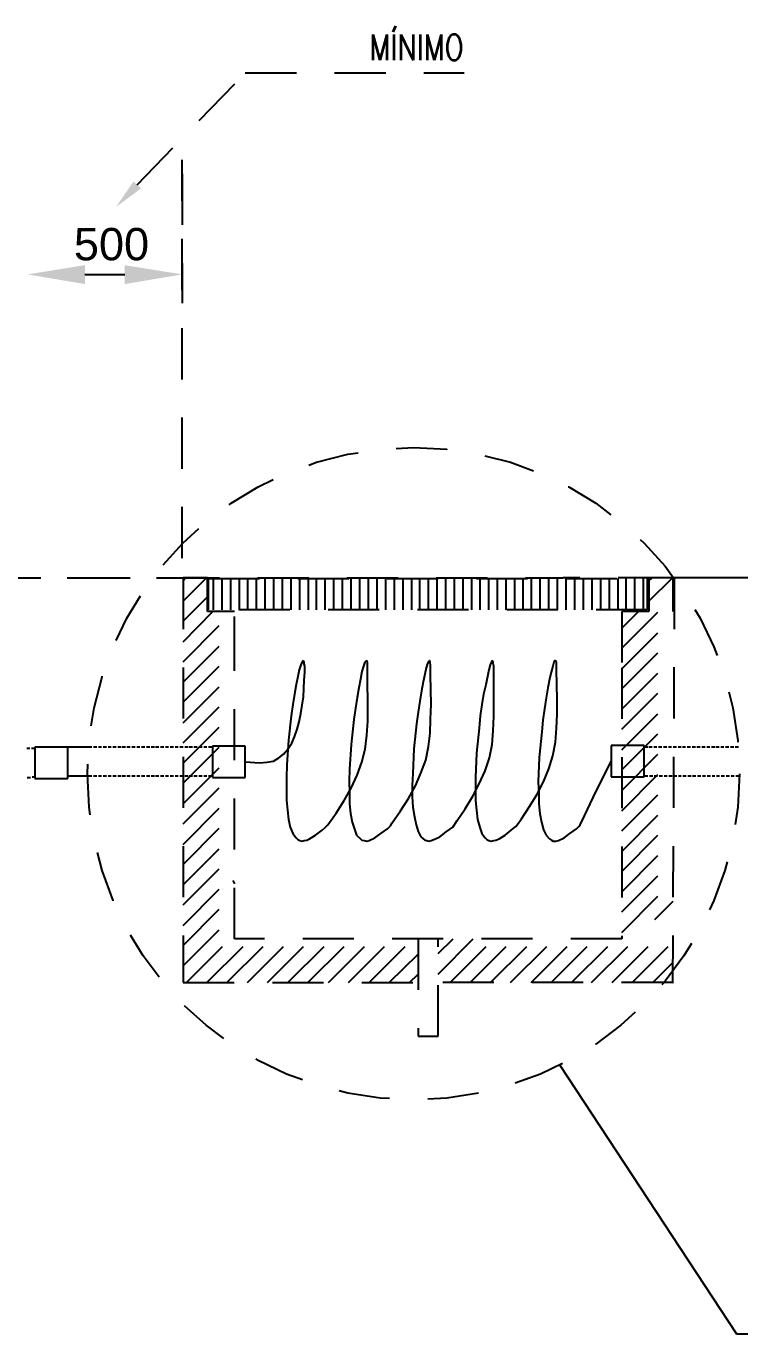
# Model space of a CAD drawing. Header units: metres. Extents: x 2999 to 3164, y 1641 to 1678.
# Drawn here: x 3129.2 to 3131.99, y 1657.52 to 1662.64 of the extents above; entities that cross this region are included whole.
import ezdxf

# ---------------------------------------------------------------- set-up
doc = ezdxf.new("R2010")
doc.units = ezdxf.units.M
doc.linetypes.add('CONTORNO_QUADRO_T', pattern=[0.35, 0.2, -0.15])
doc.linetypes.add('Contínuo', pattern=[0])
doc.layers.add('PDF28_Geometry', color=7, linetype='Continuous')
doc.layers.add('PDF29_Geometry', color=7, linetype='Continuous')
for name, color, linetype, true_color in [('PDF28_Solid Fills', 7, 'Continuous', 0x00a5dd), ('PDF28_Text', 30, 'Continuous', 0xff7f00), ('PDF8_Text', 30, 'Continuous', 0xff7f00)]:
    doc.layers.add(name, color=color, linetype=linetype, true_color=true_color)
doc.styles.add('PDF ArialMT', font='arial.ttf')
doc.styles.add('ROMANS', font='ROMANS.shx', dxfattribs={"width": 0.8, "height": 0.1})

msp = doc.modelspace()

# ---------------------------------------------------------------- linework, layer by layer
at = {"linetype": 'Contínuo'}
for p, q in [((3131.2861, 1658.5735), (3131.9783, 1657.5204)), ((3131.9783, 1657.5204), (3135.099, 1657.5204))]:
    msp.add_line(p, q, dxfattribs=at)
at = {"layer": 'PDF28_Geometry', "color": 150, "linetype": 'CONTORNO_QUADRO_T', "lineweight": 25, "true_color": 0x007fff}
for points in [[(3129.6307, 1662.0226), (3130.054, 1662.4607), (3130.9113, 1662.4607)], [(3129.4254, 1661.6712), (3129.582, 1661.6712)]]:
    msp.add_lwpolyline(points, dxfattribs=at)
at = {"layer": 'PDF28_Geometry', "linetype": 'CONTORNO_QUADRO_T', "lineweight": 25}
for points in [[(3129.8064, 1660.56), (3129.8064, 1662.12)], [(3129.8064, 1662.0649), (3129.8064, 1661.559)], [(3131.7304, 1660.3504), (3131.7304, 1660.4817), (3131.6352, 1660.4817), (3131.6352, 1660.3504), (3131.5293, 1660.3504), (3131.5293, 1660.1303), (3131.5293, 1659.0677), (3130.0117, 1659.0677), (3130.0117, 1660.1303), (3130.0117, 1660.3504), (3129.9059, 1660.3504), (3129.9059, 1660.4817), (3129.8106, 1660.4817), (3129.8106, 1658.8963), (3130.7314, 1658.8963)], [(3129.8106, 1660.4711), (3129.8212, 1660.4817)], [(3129.8106, 1660.3906), (3129.9016, 1660.4817)], [(3129.9291, 1660.3568), (3129.9291, 1660.4795)], [(3129.963, 1660.3568), (3129.963, 1660.4795)], [(3129.9969, 1660.3568), (3129.9969, 1660.4795)], [(3130.0307, 1660.3568), (3130.0307, 1660.4795)], [(3130.0646, 1660.3568), (3130.0646, 1660.4795)], [(3130.0985, 1660.3568), (3130.0985, 1660.4795)], [(3130.1323, 1660.3568), (3130.1323, 1660.4795)], [(3130.1662, 1660.3568), (3130.1662, 1660.4795)], [(3130.2001, 1660.3568), (3130.2001, 1660.4795)], [(3130.2339, 1660.3568), (3130.2339, 1660.4795)], [(3130.2678, 1660.3568), (3130.2678, 1660.4795)], [(3130.3017, 1660.3568), (3130.3017, 1660.4795)], [(3130.3334, 1660.3568), (3130.3334, 1660.4795)], [(3130.3673, 1660.3568), (3130.3673, 1660.4795)], [(3130.4012, 1660.3568), (3130.4012, 1660.4795)], [(3130.435, 1660.3568), (3130.435, 1660.4795)], [(3130.4689, 1660.3568), (3130.4689, 1660.4795)], [(3130.5028, 1660.3568), (3130.5028, 1660.4795)], [(3130.5366, 1660.3568), (3130.5366, 1660.4795)], [(3130.5705, 1660.3568), (3130.5705, 1660.4795)], [(3130.6044, 1660.3568), (3130.6044, 1660.4795)], [(3130.6382, 1660.3568), (3130.6382, 1660.4795)], [(3130.6721, 1660.3568), (3130.6721, 1660.4795)], [(3130.706, 1660.3568), (3130.706, 1660.4795)], [(3130.7377, 1660.3568), (3130.7377, 1660.4795)], [(3130.7716, 1660.3568), (3130.7716, 1660.4795)], [(3130.8054, 1660.3568), (3130.8054, 1660.4795)], [(3145.0521, 1660.4817), (3138.8884, 1660.4817), (3131.7346, 1660.4817), (3131.7283, 1658.8963), (3130.8097, 1658.8963)], [(3130.8393, 1660.3568), (3130.8393, 1660.4795)], [(3130.8732, 1660.3568), (3130.8732, 1660.4795)], [(3130.907, 1660.3568), (3130.907, 1660.4795)], [(3130.9409, 1660.3568), (3130.9409, 1660.4795)], [(3130.9748, 1660.3568), (3130.9748, 1660.4795)], [(3131.0086, 1660.3568), (3131.0086, 1660.4795)], [(3131.0425, 1660.3568), (3131.0425, 1660.4795)], [(3131.0764, 1660.3568), (3131.0764, 1660.4795)], [(3131.1102, 1660.3568), (3131.1102, 1660.4795)], [(3131.142, 1660.3568), (3131.142, 1660.4795)], [(3131.1758, 1660.3568), (3131.1758, 1660.4795)], [(3131.2097, 1660.3568), (3131.2097, 1660.4795)], [(3131.2436, 1660.3568), (3131.2436, 1660.4795)], [(3131.2774, 1660.3568), (3131.2774, 1660.4795)], [(3132.7649, 1660.4817), (3131.298, 1660.4817)], [(3131.3113, 1660.3568), (3131.3113, 1660.4795)], [(3131.3452, 1660.3568), (3131.3452, 1660.4795)], [(3131.379, 1660.3568), (3131.379, 1660.4795)], [(3131.4129, 1660.3568), (3131.4129, 1660.4795)], [(3131.4468, 1660.3568), (3131.4468, 1660.4795)], [(3131.4806, 1660.3568), (3131.4806, 1660.4795)], [(3131.5145, 1660.3568), (3131.5145, 1660.4795)], [(3131.5463, 1660.3568), (3131.5463, 1660.4795)], [(3131.5801, 1660.3568), (3131.5801, 1660.4795)], [(3131.614, 1660.3568), (3131.614, 1660.4795)], [(3131.6352, 1660.4711), (3131.6479, 1660.4817)], [(3131.6352, 1660.3906), (3131.7283, 1660.4817)], [(3129.8106, 1660.3123), (3129.9059, 1660.4076)], [(3131.5293, 1660.2065), (3131.7304, 1660.4076)], [(3129.8106, 1660.2319), (3129.927, 1660.3504)], [(3129.8106, 1660.1536), (3130.0075, 1660.3504)], [(3131.5293, 1660.2848), (3131.5949, 1660.3504)], [(3131.5293, 1660.1261), (3131.7304, 1660.3271)], [(3129.8106, 1660.0731), (3130.0117, 1660.2742)], [(3131.5293, 1660.0477), (3131.7304, 1660.2488)], [(3129.8106, 1659.9948), (3130.0117, 1660.1959)], [(3131.5293, 1659.9673), (3131.7304, 1660.1684)], [(3129.8106, 1659.9144), (3130.0117, 1660.1155)], [(3130.054, 1659.762), (3130.1112, 1659.7578), (3130.1387, 1659.7599), (3130.1641, 1659.7641), (3130.1853, 1659.7768), (3130.2043, 1659.7916), (3130.2212, 1659.8107), (3130.2361, 1659.834), (3130.2466, 1659.8594), (3130.2572, 1659.889), (3130.2657, 1659.9186), (3130.272, 1659.9504), (3130.2826, 1660.016), (3130.2847, 1660.0816), (3130.2869, 1660.1112), (3130.2869, 1660.1261), (3130.2869, 1660.1366), (3130.2847, 1660.1451), (3130.2847, 1660.1515), (3130.2826, 1660.1557), (3130.2805, 1660.1578), (3130.2784, 1660.1557), (3130.2763, 1660.1536), (3130.272, 1660.1409), (3130.2657, 1660.1218), (3130.2593, 1660.0964), (3130.253, 1660.0647), (3130.2466, 1660.0266), (3130.2403, 1659.9864), (3130.2339, 1659.9419), (3130.2234, 1659.8467), (3130.217, 1659.7493), (3130.2149, 1659.7006), (3130.2149, 1659.6541), (3130.2149, 1659.6117), (3130.2191, 1659.5715), (3130.2234, 1659.5355), (3130.2297, 1659.5059), (3130.2403, 1659.4805), (3130.253, 1659.4636), (3130.2593, 1659.4572), (3130.2678, 1659.453), (3130.2763, 1659.4509), (3130.2847, 1659.453), (3130.2953, 1659.4551), (3130.3059, 1659.4593), (3130.3292, 1659.4741), (3130.3546, 1659.4932), (3130.3673, 1659.5038), (3130.3779, 1659.5144), (3130.4096, 1659.5609), (3130.4414, 1659.6096), (3130.4689, 1659.6583), (3130.4922, 1659.7091), (3130.5112, 1659.7599), (3130.5239, 1659.8107), (3130.5303, 1659.8657), (3130.5345, 1659.9207), (3130.5345, 1659.9758), (3130.5324, 1660.0922), (3130.5324, 1660.1218), (3130.5324, 1660.1345), (3130.5324, 1660.143), (3130.5324, 1660.1515), (3130.5303, 1660.1557), (3130.5282, 1660.1578), (3130.526, 1660.1557), (3130.5218, 1660.1515), (3130.5176, 1660.1366), (3130.5112, 1660.1155), (3130.5049, 1660.0858), (3130.4985, 1660.052), (3130.4922, 1660.0139), (3130.4858, 1659.9715), (3130.4795, 1659.9271), (3130.4689, 1659.8297), (3130.4625, 1659.7324), (3130.4604, 1659.6858), (3130.4625, 1659.6392), (3130.4625, 1659.5969), (3130.4668, 1659.5588), (3130.4731, 1659.5249), (3130.4816, 1659.4974), (3130.4901, 1659.4741), (3130.5049, 1659.4593), (3130.5112, 1659.4551), (3130.5197, 1659.453), (3130.5303, 1659.4509), (3130.5387, 1659.453), (3130.562, 1659.4636), (3130.5853, 1659.4805), (3130.6107, 1659.4995), (3130.6234, 1659.5101), (3130.6298, 1659.5228), (3130.6615, 1659.5694), (3130.6933, 1659.6181), (3130.7208, 1659.6668), (3130.7419, 1659.7176), (3130.761, 1659.7684), (3130.7716, 1659.8213), (3130.7779, 1659.8742), (3130.78, 1659.9292), (3130.7822, 1659.9864), (3130.78, 1660.1028), (3130.78, 1660.1303), (3130.78, 1660.1409), (3130.7779, 1660.1493), (3130.7779, 1660.1536), (3130.7758, 1660.1578), (3130.7737, 1660.1578), (3130.7737, 1660.1557), (3130.7673, 1660.1472), (3130.7631, 1660.1303), (3130.7568, 1660.1049), (3130.7504, 1660.0753), (3130.7441, 1660.0393), (3130.7377, 1659.9991), (3130.7314, 1659.9567), (3130.725, 1659.9102), (3130.7144, 1659.8128), (3130.7102, 1659.7154), (3130.7081, 1659.6689), (3130.7081, 1659.6244), (3130.7102, 1659.5842), (3130.7165, 1659.5461), (3130.7229, 1659.5144), (3130.7314, 1659.489), (3130.7419, 1659.4678), (3130.7568, 1659.4551), (3130.7652, 1659.453), (3130.7737, 1659.4509), (3130.7822, 1659.453), (3130.7927, 1659.4572), (3130.816, 1659.4678), (3130.8414, 1659.4868), (3130.8668, 1659.5059), (3130.8838, 1659.5313), (3130.9155, 1659.5779), (3130.9451, 1659.6265), (3130.9705, 1659.6752), (3130.9938, 1659.726), (3131.0108, 1659.7768), (3131.0213, 1659.8297), (3131.0256, 1659.8827), (3131.0277, 1659.9398), (3131.0277, 1659.9948), (3131.0277, 1660.1112), (3131.0277, 1660.1261), (3131.0277, 1660.1366), (3131.0256, 1660.1472), (3131.0256, 1660.1536), (3131.0235, 1660.1557), (3131.0213, 1660.1578), (3131.0192, 1660.1536), (3131.0129, 1660.1409), (3131.0086, 1660.1218), (3131.0023, 1660.0964), (3130.9959, 1660.0626), (3130.9875, 1660.0266), (3130.9811, 1659.9864), (3130.9748, 1659.9419), (3130.9705, 1659.8932), (3130.96, 1659.7959), (3130.9557, 1659.7006), (3130.9557, 1659.6541), (3130.9557, 1659.6096), (3130.96, 1659.5715), (3130.9642, 1659.5355), (3130.9727, 1659.5038), (3130.9811, 1659.4805), (3130.9938, 1659.4636), (3131.0002, 1659.4572), (3131.0086, 1659.453), (3131.0171, 1659.4509), (3131.0277, 1659.453), (3131.0362, 1659.4551), (3131.0488, 1659.4593), (3131.0721, 1659.4741), (3131.0954, 1659.4932), (3131.1081, 1659.5038), (3131.1145, 1659.508), (3131.1187, 1659.5144), (3131.1356, 1659.5376), (3131.1674, 1659.5863), (3131.197, 1659.635), (3131.2224, 1659.6837), (3131.2436, 1659.7345), (3131.2584, 1659.7853), (3131.269, 1659.8382), (3131.2732, 1659.8932), (3131.2753, 1659.9483), (3131.2753, 1660.0054), (3131.2732, 1660.1218), (3131.2732, 1660.1345), (3131.2732, 1660.1451), (3131.2732, 1660.1515), (3131.2711, 1660.1557), (3131.269, 1660.1578), (3131.2669, 1660.1578), (3131.2647, 1660.1557), (3131.2626, 1660.1515), (3131.2584, 1660.1366), (3131.252, 1660.1134), (3131.2457, 1660.0858), (3131.2393, 1660.052), (3131.233, 1660.0118), (3131.2266, 1659.9694), (3131.2203, 1659.925), (3131.2161, 1659.8784), (3131.2055, 1659.7789), (3131.2012, 1659.6837), (3131.2034, 1659.6392), (3131.2034, 1659.5969), (3131.2076, 1659.5588), (3131.2139, 1659.5249), (3131.2224, 1659.4953), (3131.233, 1659.4741), (3131.2457, 1659.4593), (3131.2542, 1659.4551), (3131.2605, 1659.4509), (3131.2711, 1659.4509), (3131.2817, 1659.453), (3131.3028, 1659.4636), (3131.3261, 1659.4805), (3131.3515, 1659.4995), (3131.3579, 1659.5059), (3131.3621, 1659.508), (3131.3642, 1659.5101), (3131.3663, 1659.5144), (3131.3833, 1659.5503), (3131.4171, 1659.6223), (3131.487, 1659.7641)], [(3131.5293, 1659.889), (3131.7304, 1660.0901)], [(3129.8106, 1659.8361), (3130.0117, 1660.0372)], [(3131.5293, 1659.8086), (3131.7304, 1660.0096)], [(3129.8106, 1659.7557), (3130.0117, 1659.9567)], [(3131.5293, 1659.7303), (3131.7304, 1659.9313)], [(3129.8106, 1659.6773), (3130.0117, 1659.8784)], [(3129.1976, 1659.8149), (3129.2103, 1659.8149)], [(3129.2167, 1659.8149), (3129.2294, 1659.8149)], [(3129.2294, 1659.8149), (3129.2294, 1659.8149)], [(3129.4428, 1659.8192), (3129.3585, 1659.8192)], [(3129.3979, 1659.8192), (3129.3852, 1659.8192)], [(3129.4169, 1659.8192), (3129.4042, 1659.8192)], [(3129.436, 1659.8192), (3129.4233, 1659.8192)], [(3129.4529, 1659.8192), (3129.4402, 1659.8192)], [(3129.4719, 1659.8192), (3129.4592, 1659.8192)], [(3129.491, 1659.8192), (3129.4783, 1659.8192)], [(3129.51, 1659.8192), (3129.4973, 1659.8192)], [(3129.5291, 1659.8192), (3129.5164, 1659.8192)], [(3129.5481, 1659.8192), (3129.5354, 1659.8192)], [(3129.5672, 1659.8192), (3129.5545, 1659.8192)], [(3129.5841, 1659.8192), (3129.5714, 1659.8192)], [(3129.6032, 1659.8192), (3129.5905, 1659.8192)], [(3129.6222, 1659.8192), (3129.6095, 1659.8192)], [(3129.6413, 1659.8192), (3129.6286, 1659.8192)], [(3129.6603, 1659.8192), (3129.6476, 1659.8192)], [(3129.6794, 1659.8192), (3129.6667, 1659.8192)], [(3129.6984, 1659.8192), (3129.6857, 1659.8192)], [(3129.7154, 1659.8192), (3129.7027, 1659.8192)], [(3129.7344, 1659.8192), (3129.7217, 1659.8192)], [(3129.7535, 1659.8192), (3129.7408, 1659.8192)], [(3129.7725, 1659.8192), (3129.7598, 1659.8192)], [(3129.7916, 1659.8192), (3129.7789, 1659.8192)], [(3129.8106, 1659.8192), (3129.7979, 1659.8192)], [(3129.8297, 1659.8192), (3129.817, 1659.8192)], [(3129.8466, 1659.8192), (3129.8339, 1659.8192)], [(3129.8656, 1659.8192), (3129.8529, 1659.8192)], [(3129.8847, 1659.8192), (3129.872, 1659.8192)], [(3129.9037, 1659.8192), (3129.891, 1659.8192)], [(3129.9249, 1659.8192), (3129.9101, 1659.8192)], [(3131.5293, 1659.6498), (3131.7304, 1659.8509)], [(3131.6309, 1659.8192), (3131.6161, 1659.8192)], [(3131.6479, 1659.8192), (3131.6352, 1659.8192)], [(3131.6669, 1659.8192), (3131.6542, 1659.8192)], [(3131.686, 1659.8192), (3131.6733, 1659.8192)], [(3131.705, 1659.8192), (3131.6923, 1659.8192)], [(3131.7241, 1659.8192), (3131.7114, 1659.8192)], [(3131.7431, 1659.8192), (3131.7304, 1659.8192)], [(3131.7622, 1659.8192), (3131.7495, 1659.8192)], [(3131.7791, 1659.8192), (3131.7664, 1659.8192)], [(3131.7981, 1659.8192), (3131.7854, 1659.8192)], [(3131.8172, 1659.8192), (3131.8045, 1659.8192)], [(3131.8362, 1659.8192), (3131.8235, 1659.8192)], [(3131.8553, 1659.8192), (3131.8426, 1659.8192)], [(3131.8743, 1659.8192), (3131.8616, 1659.8192)], [(3131.8934, 1659.8192), (3131.8807, 1659.8192)], [(3131.9103, 1659.8192), (3131.8976, 1659.8192)], [(3131.9294, 1659.8192), (3131.9167, 1659.8192)], [(3131.9484, 1659.8192), (3131.9357, 1659.8192)], [(3131.9675, 1659.8192), (3131.9548, 1659.8192)], [(3131.9865, 1659.8192), (3131.9738, 1659.8192)], [(3129.8106, 1659.5969), (3130.0117, 1659.798)], [(3131.5293, 1659.5694), (3131.7304, 1659.7726)], [(3129.3585, 1659.707), (3129.4465, 1659.707)], [(3129.8106, 1659.5186), (3130.0117, 1659.7197)], [(3131.6161, 1659.707), (3131.6309, 1659.707)], [(3131.6373, 1659.707), (3131.65, 1659.707)], [(3131.6563, 1659.707), (3131.669, 1659.707)], [(3131.6754, 1659.707), (3131.6881, 1659.707)], [(3131.6944, 1659.707), (3131.7071, 1659.707)], [(3131.7135, 1659.707), (3131.7262, 1659.707)], [(3131.7325, 1659.707), (3131.7452, 1659.707)], [(3131.7516, 1659.707), (3131.7622, 1659.707)], [(3131.7685, 1659.707), (3131.7812, 1659.707)], [(3131.7876, 1659.707), (3131.8003, 1659.707)], [(3131.8066, 1659.707), (3131.8193, 1659.707)], [(3131.8257, 1659.707), (3131.8384, 1659.707)], [(3131.8447, 1659.707), (3131.8574, 1659.707)], [(3131.8638, 1659.707), (3131.8765, 1659.707)], [(3131.8828, 1659.707), (3131.8934, 1659.707)], [(3131.8997, 1659.707), (3131.9124, 1659.707)], [(3131.9188, 1659.707), (3131.9315, 1659.707)], [(3131.9378, 1659.707), (3131.9505, 1659.707)], [(3131.9569, 1659.707), (3131.9696, 1659.707)], [(3131.9759, 1659.707), (3131.9886, 1659.707)], [(3129.1997, 1659.7006), (3129.2124, 1659.7006)], [(3129.2188, 1659.7027), (3129.2294, 1659.7027)], [(3131.5293, 1659.4911), (3131.7304, 1659.6922)], [(3129.8106, 1659.4382), (3130.0117, 1659.6392)], [(3131.5293, 1659.4106), (3131.7304, 1659.6138)], [(3129.8106, 1659.3598), (3130.0117, 1659.5609)], [(3131.5293, 1659.3323), (3131.7304, 1659.5334)], [(3129.8106, 1659.2794), (3130.0117, 1659.4805)], [(3131.5293, 1659.2519), (3131.7304, 1659.4551)], [(3129.8106, 1659.2011), (3130.0117, 1659.4022)], [(3131.5293, 1659.1736), (3131.7304, 1659.3747)], [(3129.8106, 1659.1207), (3130.0117, 1659.3217)], [(3130.0053, 1659.2963), (3130.0117, 1659.2836)], [(3131.5293, 1659.0931), (3131.7304, 1659.2963)], [(3129.8106, 1659.0423), (3130.0117, 1659.2434)], [(3131.4108, 1658.8963), (3131.7304, 1659.2159)], [(3129.8106, 1658.9619), (3130.0117, 1659.163)], [(3131.4912, 1658.8963), (3131.7304, 1659.1355)], [(3129.8233, 1658.8963), (3130.0117, 1659.0847)], [(3129.9037, 1658.8963), (3130.0752, 1659.0677)], [(3129.9821, 1658.8963), (3130.1535, 1659.0677)], [(3130.0625, 1658.8963), (3130.2339, 1659.0677)], [(3130.1408, 1658.8963), (3130.3123, 1659.0677)], [(3130.2212, 1658.8963), (3130.3927, 1659.0677)], [(3130.2996, 1658.8963), (3130.471, 1659.0677)], [(3130.38, 1658.8963), (3130.5514, 1659.0677)], [(3130.4583, 1658.8963), (3130.6298, 1659.0677)], [(3130.5387, 1658.8963), (3130.7102, 1659.0677)], [(3130.8097, 1659.0106), (3130.8689, 1659.0677)], [(3130.8097, 1658.9302), (3130.9473, 1659.0677)], [(3130.8562, 1658.8963), (3131.0277, 1659.0677)], [(3130.9346, 1658.8963), (3131.106, 1659.0677)], [(3131.015, 1658.8963), (3131.1864, 1659.0677)], [(3131.0933, 1658.8963), (3131.2647, 1659.0677)], [(3131.1737, 1658.8963), (3131.3452, 1659.0677)], [(3131.252, 1658.8963), (3131.4235, 1659.0677)], [(3131.3325, 1658.8963), (3131.5039, 1659.0677)], [(3131.5695, 1658.8963), (3131.7304, 1659.0572)], [(3130.6171, 1658.8963), (3130.7314, 1659.0085)], [(3131.65, 1658.8963), (3131.7304, 1658.9767)], [(3130.6975, 1658.8963), (3130.7314, 1658.9302)], [(3131.7283, 1658.8963), (3131.7304, 1658.8984)]]:
    msp.add_lwpolyline(points, dxfattribs=at)
for points in [[(3131.6288, 1660.4795), (3131.6288, 1660.3568), (3129.9101, 1660.3568), (3129.9101, 1660.4795)], [(3129.3585, 1659.8192), (3129.2294, 1659.8192), (3129.2294, 1659.6964), (3129.3585, 1659.6964)], [(3130.054, 1659.8234), (3129.9249, 1659.8234), (3129.9249, 1659.7006), (3130.054, 1659.7006)], [(3131.6161, 1659.8255), (3131.487, 1659.8255), (3131.487, 1659.7027), (3131.6161, 1659.7027)], [(3130.7314, 1659.0677), (3130.7314, 1658.6867), (3130.8097, 1658.6867), (3130.8097, 1659.0677), (3130.7716, 1659.0677)]]:
    msp.add_lwpolyline(points, close=True, dxfattribs=at)
at = {"layer": 'PDF28_Geometry', "lineweight": 25}
for points in [[(3129.3852, 1659.707), (3129.3979, 1659.707)], [(3129.4042, 1659.707), (3129.4169, 1659.707)], [(3129.4233, 1659.707), (3129.436, 1659.707)], [(3129.4402, 1659.707), (3129.4529, 1659.707)], [(3129.4592, 1659.707), (3129.4719, 1659.707)], [(3129.4783, 1659.707), (3129.491, 1659.707)], [(3129.4973, 1659.707), (3129.51, 1659.707)], [(3129.5164, 1659.707), (3129.5291, 1659.707)], [(3129.5354, 1659.707), (3129.5481, 1659.707)], [(3129.5545, 1659.707), (3129.5672, 1659.707)], [(3129.5714, 1659.707), (3129.5841, 1659.707)], [(3129.5905, 1659.707), (3129.6032, 1659.707)], [(3129.6095, 1659.707), (3129.6222, 1659.707)], [(3129.6286, 1659.707), (3129.6413, 1659.707)], [(3129.6476, 1659.707), (3129.6603, 1659.707)], [(3129.6667, 1659.707), (3129.6794, 1659.707)], [(3129.6857, 1659.707), (3129.6984, 1659.707)], [(3129.7027, 1659.707), (3129.7154, 1659.707)], [(3129.7217, 1659.707), (3129.7344, 1659.707)], [(3129.7408, 1659.707), (3129.7535, 1659.707)], [(3129.7598, 1659.707), (3129.7725, 1659.707)], [(3129.7789, 1659.707), (3129.7916, 1659.707)], [(3129.7979, 1659.707), (3129.8106, 1659.707)], [(3129.817, 1659.707), (3129.8297, 1659.707)], [(3129.8339, 1659.707), (3129.8466, 1659.707)], [(3129.8529, 1659.707), (3129.8656, 1659.707)], [(3129.872, 1659.707), (3129.8847, 1659.707)], [(3129.891, 1659.707), (3129.9037, 1659.707)], [(3129.9101, 1659.707), (3129.9249, 1659.707)]]:
    msp.add_lwpolyline(points, dxfattribs=at)
at = {"layer": 'PDF28_Geometry', "linetype": 'CONTORNO_QUADRO_T', "lineweight": 25}
msp.add_circle((3130.7128, 1659.715), 1.2774, dxfattribs=at)
at = {"layer": 'PDF28_Solid Fills', "color": 150, "linetype": 'CONTORNO_QUADRO_T', "true_color": 0x007fff, "transparency": 33554559}
for points in [[(3129.6455, 1662.0078), (3129.6159, 1662.0353), (3129.5481, 1661.9358)], [(3129.4254, 1661.7072), (3129.4254, 1661.6331), (3129.201, 1661.6712)], [(3129.582, 1661.7072), (3129.582, 1661.6331), (3129.8064, 1661.6712)]]:
    msp.add_solid(points, dxfattribs=at)
at = {"layer": 'PDF29_Geometry', "linetype": 'CONTORNO_QUADRO_T', "lineweight": 25}
for points in [[(3126.2524, 1660.4817), (3131.298, 1660.4817)], [(3129.0061, 1660.4817), (3129.7835, 1660.4817)]]:
    msp.add_lwpolyline(points, dxfattribs=at)

# ---------------------------------------------------------------- texts
at = {"layer": 'PDF28_Text', "linetype": 'CONTORNO_QUADRO_T', "insert": (3129.3824, 1661.7889), "char_height": 0.12651, "attachment_point": 4, "style": 'PDF ArialMT'}
msp.add_mtext('500', dxfattribs=at)
at = {"layer": 'PDF8_Text', "linetype": 'Contínuo', "insert": (3130.7248, 1662.5604), "char_height": 0.1, "attachment_point": 5, "style": 'ROMANS'}
msp.add_mtext_dynamic_manual_height_columns('MÍNIMO', width=0.620545, gutter_width=1, heights=[0], dxfattribs=at)

doc.saveas('drawing.dxf')
